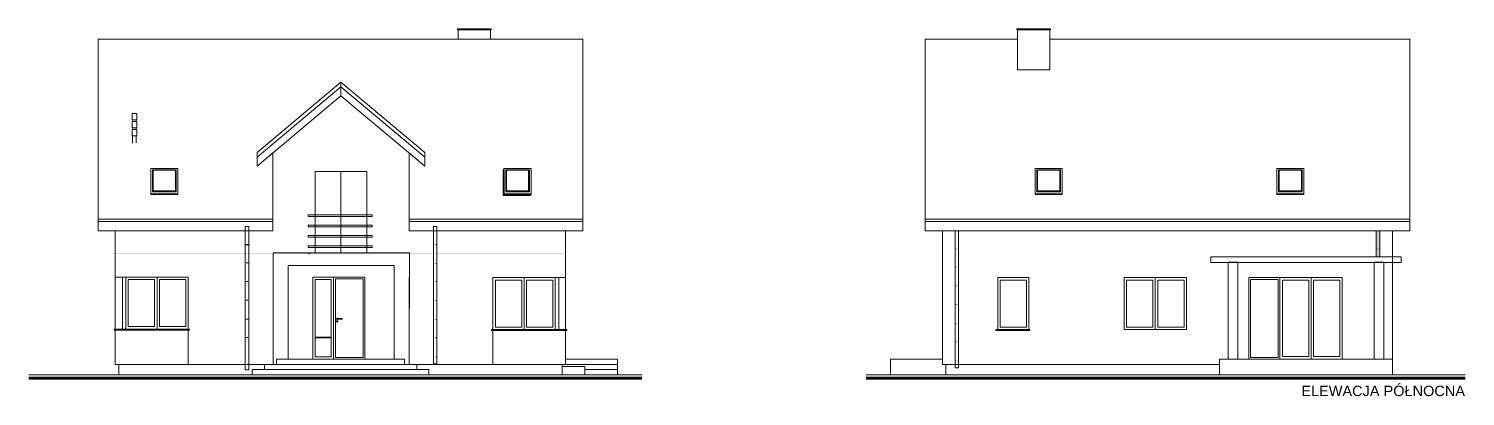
# Model space of a CAD drawing. Header units: millimetres. Extents: x -9611 to -376, y -6523 to 4668.
# Drawn here: x -9611 to -5462, y -6522 to -5461 of the extents above; entities that cross this region are included whole.
import ezdxf

# ---------------------------------------------------------------- set-up
doc = ezdxf.new("R2010")
doc.units = ezdxf.units.MM
doc.layers.get('0').update_dxf_attribs({"lineweight": 0})
doc.styles.get("Standard").update_dxf_attribs({"font": 'arial.ttf'})

# ---------------------------------------------------------------- blocks, each defined once
blk = doc.blocks.new('A$C2233616D')
at = {"extrusion": (-9.93912e-09, 3.39862e-09, 1), "elevation": 0}
blk.add_lwpolyline([(-13.6, 7), (0.4, 7, 1), (0.4, 8.5), (-13.6, 8.5)], format="xyb", close=True, dxfattribs=at)
blk.add_lwpolyline([(-1.6, 7, 5.456211), (-1.6, 8.5)], format="xyb", dxfattribs=at)
for radius in [2.11, 0.658]:
    blk.add_circle((0.4, 0.5), radius)
blk = doc.blocks.new('A$C78E45FC7')
h = blk.add_hatch()
h.set_pattern_fill('ANGLE', color=256)
h.set_pattern_definition([(0, (8985.34, 2658.096), (0, 6.985), [5.08, -1.905]), (90, (8985.34, 2658.096), (-6.985, 4e-16), [5.08, -1.905])])
h.paths.add_polyline_path([(10, -51.9), (0, -51.9), (0, -53.1), (10, -53.1)])
h.paths.add_polyline_path([(0, -51.9), (-1.1, -51.9), (-1.1, -53.1), (0, -53.1)])
h.paths.add_polyline_path([(11.1, -51.9), (10, -51.9), (10, -53.1), (11.1, -53.1)])
h = blk.add_hatch()
h.set_pattern_fill('ANGLE', color=256)
h.set_pattern_definition([(0, (8985.6306, 2604.956), (0, 6.985), [5.08, -1.905]), (90, (8985.6306, 2604.956), (-6.985, 4e-16), [5.08, -1.905])])
h.paths.add_polyline_path([(10.3, -105), (0.3, -105), (0.3, -106.3), (10.3, -106.3)])
h.paths.add_polyline_path([(0.3, -105), (-0.8, -105), (-0.8, -106.3), (0.3, -106.3)])
h.paths.add_polyline_path([(11.4, -105), (10.3, -105), (10.3, -106.3), (11.4, -106.3)])
h = blk.add_hatch()
h.set_pattern_fill('ANGLE', color=256)
h.set_pattern_definition([(0, (8985.34, 2551.525), (0, 6.985), [5.08, -1.905]), (90, (8985.34, 2551.525), (-6.985, 4e-16), [5.08, -1.905])])
h.paths.add_polyline_path([(10, -158.4), (0, -158.4), (0, -159.7), (10, -159.7)])
h.paths.add_polyline_path([(0, -158.4), (-1.1, -158.4), (-1.1, -159.7), (0, -159.7)])
h.paths.add_polyline_path([(11.1, -158.4), (10, -158.4), (10, -159.7), (11.1, -159.7)])
h = blk.add_hatch()
h.set_pattern_fill('ANGLE', color=256)
h.set_pattern_definition([(0, (8985.34, 2497.531), (0, 6.985), [5.08, -1.905]), (90, (8985.34, 2497.531), (-6.985, 4e-16), [5.08, -1.905])])
h.paths.add_polyline_path([(10, -212.4), (0, -212.4), (0, -213.7), (10, -213.7)])
h.paths.add_polyline_path([(0, -212.4), (-1.1, -212.4), (-1.1, -213.7), (0, -213.7)])
h.paths.add_polyline_path([(11.1, -212.4), (10, -212.4), (10, -213.7), (11.1, -213.7)])
h = blk.add_hatch()
h.set_pattern_fill('ANGLE', color=256)
h.set_pattern_definition([(0, (8985.34, 2442.893), (0, 6.985), [5.08, -1.905]), (90, (8985.34, 2442.893), (-6.985, 4e-16), [5.08, -1.905])])
h.paths.add_polyline_path([(10, -267.1), (0, -267.1), (0, -268.3), (10, -268.3)])
h.paths.add_polyline_path([(0, -267.1), (-1.1, -267.1), (-1.1, -268.3), (0, -268.3)])
h.paths.add_polyline_path([(11.1, -267.1), (10, -267.1), (10, -268.3), (11.1, -268.3)])
h = blk.add_hatch()
h.set_pattern_fill('ANGLE', color=256)
h.set_pattern_definition([(0, (8985.34, 2389.703), (0, 6.985), [5.08, -1.905]), (90, (8985.34, 2389.703), (-6.985, 4e-16), [5.08, -1.905])])
h.paths.add_polyline_path([(10, -320.3), (0, -320.3), (0, -321.5), (10, -321.5)])
h.paths.add_polyline_path([(0, -320.3), (-1.1, -320.3), (-1.1, -321.5), (0, -321.5)])
h.paths.add_polyline_path([(11.1, -320.3), (10, -320.3), (10, -321.5), (11.1, -321.5)])
h = blk.add_hatch()
h.set_pattern_fill('ANGLE', color=256)
h.set_pattern_definition([(0, (8985.34, 2334.3265), (0, 6.985), [5.08, -1.905]), (90, (8985.34, 2334.3265), (-6.985, 4e-16), [5.08, -1.905])])
h.paths.add_polyline_path([(10, -375.6), (0, -375.6), (0, -376.9), (10, -376.9)])
h.paths.add_polyline_path([(0, -375.6), (-1.1, -375.6), (-1.1, -376.9), (0, -376.9)])
h.paths.add_polyline_path([(11.1, -375.6), (10, -375.6), (10, -376.9), (11.1, -376.9)])
blk.add_lwpolyline([(0, 0), (10, 0), (10, -395.6), (0, -395.6)], close=True)
blk = doc.blocks.new('A$C59963C6C')
for points in [[(0, 105), (-20, 105), (-20, 110), (0, 110), (90, 110), (165, 110), (165, 105), (90, 105)], [(0, 75), (-20, 75), (-20, 80), (0, 80), (90, 80), (165, 80), (165, 75), (90, 75)], [(0, 45), (-20, 45), (-20, 50), (0, 50), (90, 50), (165, 50), (165, 45), (90, 45)], [(0, 15), (-20, 15), (-20, 20), (0, 20), (90, 20), (165, 20), (165, 15), (90, 15)]]:
    blk.add_lwpolyline(points, close=True)

msp = doc.modelspace()

# ---------------------------------------------------------------- hatches: boundary and pattern name
at = {"transparency": 33554503}
h = msp.add_hatch(color=0, dxfattribs=at)
h.dxf.hatch_style = 1
h.paths.add_polyline_path([(-9187.2, -5869.7), (-9251.2, -5869.7), (-9251.2, -5870.9), (-9189, -5870.9), (-9189, -5929.4), (-9187.2, -5929.4)])
at = {"transparency": 33554628}
h = msp.add_hatch(color=256, dxfattribs=at)
h.dxf.hatch_style = 1
h.paths.add_polyline_path([(-6006.4, -5937.4), (-5928.4, -5937.4), (-5928.4, -5939.4), (-6006.4, -5939.4)])
at = {"true_color": 0x636466, "transparency": 33554687}
h = msp.add_hatch(color=251, dxfattribs=at)
h.dxf.hatch_style = 1
h.paths.add_polyline_path([(-5719.2, -6044.2), (-5709.2, -6044.2), (-5709.2, -6119.7), (-5719.2, -6119.7)])
h = msp.add_hatch()
h.set_pattern_fill('ANGLE', color=256)
h.set_pattern_definition([(0, (-9e-13, -3373.854), (0, 6.985), [5.08, -1.905]), (90, (-9e-13, -3373.854), (-6.985, 4e-16), [5.08, -1.905])])
h.paths.add_polyline_path([(-8975.3, -6083.8), (-8985.3, -6083.8), (-8985.3, -6085.1), (-8975.3, -6085.1)])
h.paths.add_polyline_path([(-8985.3, -6083.8), (-8986.4, -6083.8), (-8986.4, -6085.1), (-8985.3, -6085.1)])
h.paths.add_polyline_path([(-8974.2, -6083.8), (-8975.3, -6083.8), (-8975.3, -6085.1), (-8974.2, -6085.1)])
h = msp.add_hatch()
h.set_pattern_fill('ANGLE', color=256)
h.set_pattern_definition([(0, (8985.34, -715.758), (0, 6.985), [5.08, -1.905]), (90, (8985.34, -715.758), (-6.985, 4e-16), [5.08, -1.905])])
h.paths.add_polyline_path([(-5719.2, -6096.1), (-5709.2, -6096.1), (-5709.2, -6097.4), (-5719.2, -6097.4)])
h.paths.add_polyline_path([(-5709.2, -6096.1), (-5708.1, -6096.1), (-5708.1, -6097.4), (-5709.2, -6097.4)])
h.paths.add_polyline_path([(-5720.4, -6096.1), (-5719.2, -6096.1), (-5719.2, -6097.4), (-5720.4, -6097.4)])
h = msp.add_hatch(color=256)
h.dxf.hatch_style = 1
h.paths.add_polyline_path([(-8511.8, -6109.9), (-8057.9, -6109.9), (-8057.9, -6111.3), (-8511.8, -6111.3)])
h.paths.add_polyline_path([(-8906.9, -6109.9), (-8512.9, -6109.6), (-8511.8, -6111.3), (-8905.8, -6111.3)])
h.paths.add_polyline_path([(-9367, -6109.9), (-8905.8, -6109.9), (-8905.8, -6111.3), (-9367, -6111.3)])
h = msp.add_hatch()
h.set_pattern_fill('ANGLE', color=256)
h.set_pattern_definition([(0, (0.29, -3426.994), (0, 6.985), [5.08, -1.905]), (90, (0.29, -3426.994), (-6.985, 4e-16), [5.08, -1.905])])
h.paths.add_polyline_path([(-8975, -6136.9), (-8985, -6136.9), (-8985, -6138.2), (-8975, -6138.2)])
h.paths.add_polyline_path([(-8985, -6136.9), (-8986.1, -6136.9), (-8986.1, -6138.2), (-8985, -6138.2)])
h.paths.add_polyline_path([(-8973.9, -6136.9), (-8975, -6136.9), (-8975, -6138.2), (-8973.9, -6138.2)])
at = {"transparency": 33554503}
h = msp.add_hatch(color=0, dxfattribs=at)
h.dxf.hatch_style = 1
h.paths.add_polyline_path([(-8799.1, -6111.2), (-8615.2, -6108.2), (-8617.7, -6112.7), (-8799.1, -6112.7), (-8803.3, -6112.7), (-8802.1, -6108.2)])
h = msp.add_hatch(color=256)
h.dxf.hatch_style = 1
h.paths.add_polyline_path([(-8799.1, -6108.2), (-8615.2, -6108.2), (-8615.2, -6111.2), (-8799.1, -6111.2), (-8802.1, -6111.2), (-8802.1, -6108.2)])
h = msp.add_hatch()
h.set_pattern_fill('ANGLE', color=256)
h.set_pattern_definition([(0, (-9e-13, -3480.4244), (0, 6.985), [5.08, -1.905]), (90, (-9e-13, -3480.4244), (-6.985, 4e-16), [5.08, -1.905])])
h.paths.add_polyline_path([(-8975.3, -6190.4), (-8985.3, -6190.4), (-8985.3, -6191.7), (-8975.3, -6191.7)])
h.paths.add_polyline_path([(-8985.3, -6190.4), (-8986.4, -6190.4), (-8986.4, -6191.7), (-8985.3, -6191.7)])
h.paths.add_polyline_path([(-8974.2, -6190.4), (-8975.3, -6190.4), (-8975.3, -6191.7), (-8974.2, -6191.7)])
h = msp.add_hatch()
h.set_pattern_fill('ANGLE', color=256)
h.set_pattern_definition([(0, (-9e-13, -3534.418), (0, 6.985), [5.08, -1.905]), (90, (-9e-13, -3534.418), (-6.985, 4e-16), [5.08, -1.905])])
h.paths.add_polyline_path([(-8975.3, -6244.4), (-8985.3, -6244.4), (-8985.3, -6245.7), (-8975.3, -6245.7)])
h.paths.add_polyline_path([(-8985.3, -6244.4), (-8986.4, -6244.4), (-8986.4, -6245.7), (-8985.3, -6245.7)])
h.paths.add_polyline_path([(-8974.2, -6244.4), (-8975.3, -6244.4), (-8975.3, -6245.7), (-8974.2, -6245.7)])
h = msp.add_hatch()
h.set_pattern_fill('ANGLE', color=256)
h.set_pattern_definition([(0, (-9e-13, -3589.0564), (0, 6.985), [5.08, -1.905]), (90, (-9e-13, -3589.0564), (-6.985, 4e-16), [5.08, -1.905])])
h.paths.add_polyline_path([(-8975.3, -6299), (-8985.3, -6299), (-8985.3, -6300.3), (-8975.3, -6300.3)])
h.paths.add_polyline_path([(-8985.3, -6299), (-8986.4, -6299), (-8986.4, -6300.3), (-8985.3, -6300.3)])
h.paths.add_polyline_path([(-8974.2, -6299), (-8975.3, -6299), (-8975.3, -6300.3), (-8974.2, -6300.3)])
h = msp.add_hatch()
h.set_pattern_fill('ANGLE', color=256)
h.set_pattern_definition([(0, (-9e-13, -3642.247), (0, 6.985), [5.08, -1.905]), (90, (-9e-13, -3642.247), (-6.985, 4e-16), [5.08, -1.905])])
h.paths.add_polyline_path([(-8975.3, -6352.2), (-8985.3, -6352.2), (-8985.3, -6353.5), (-8975.3, -6353.5)])
h.paths.add_polyline_path([(-8985.3, -6352.2), (-8986.4, -6352.2), (-8986.4, -6353.5), (-8985.3, -6353.5)])
h.paths.add_polyline_path([(-8974.2, -6352.2), (-8975.3, -6352.2), (-8975.3, -6353.5), (-8974.2, -6353.5)])

# ---------------------------------------------------------------- linework, layer by layer
for p, q in [((-8370.1, -5464.6), (-8370.1, -5491.3)), ((-8277.1, -5491.3), (-8277.1, -5464.6)), ((-6755.4, -5491.3), (-7022.4, -5491.3)), ((-7022.4, -5491.3), (-7022.4, -6010.5)), ((-5622.4, -6010.5), (-5622.4, -5491.3)), ((-6755.4, -5580.2), (-6662.4, -5580.2)), ((-8709.1, -5628.5), (-8951.1, -5831.5)), ((-8709.1, -5654.6), (-8709.1, -5615.5)), ((-8709.1, -5628.5), (-8467.1, -5831.5)), ((-9310.5, -5724.3), (-9310.5, -5729.3)), ((-9300.5, -5724.3), (-9300.5, -5729.3)), ((-9310.5, -5747.3), (-9310.5, -5752.5)), ((-9300.5, -5747.3), (-9300.5, -5752.5)), ((-9300.5, -5747.3), (-9300.5, -5753.3)), ((-9310.5, -5770.5), (-9310.5, -5791.1)), ((-9300.5, -5770.5), (-9300.5, -5776.3)), ((-9300.5, -5770.5), (-9300.5, -5790.9)), ((-8906.1, -6044.2), (-8906.1, -5819.9)), ((-8512.1, -5819.9), (-8512.1, -6044.2)), ((-8709.1, -5873.2), (-8709.1, -6108.2)), ((-9258.2, -5937.4), (-9180.2, -5937.4)), ((-8238, -5937.4), (-8160, -5937.4)), ((-6626.4, -5937.4), (-6704.4, -5937.4)), ((-5928.4, -5937.4), (-6006.4, -5937.4)), ((-9410.1, -6018.1), (-8906.1, -6018.1)), ((-9360.6, -6044.2), (-9360.6, -6178.2)), ((-8512.1, -6018.1), (-8010.1, -6018.1)), ((-5622.4, -6018.1), (-7022.4, -6018.1)), ((-5672.4, -6044.2), (-5672.4, -6430.2)), ((-9340.2, -6178.2), (-9360.6, -6178.2)), ((-9360.6, -6328.2), (-9360.6, -6178.2)), ((-9360.6, -6178.2), (-9340.2, -6178.2)), ((-9340.2, -6178.2), (-9340.2, -6328.2)), ((-9330.2, -6178.2), (-9330.2, -6328.2)), ((-9240.1, -6178.2), (-9240.1, -6328.2)), ((-8904.6, -6430.2), (-8904.6, -6179.2)), ((-8730.1, -6178.2), (-8730.1, -6415.2)), ((-8512, -6430.2), (-8512, -6178.3)), ((-8180.1, -6179.8), (-8180.1, -6329.8)), ((-8090, -6179.8), (-8090, -6329.8)), ((-8080, -6179.8), (-8060.1, -6179.8)), ((-8060.1, -6329.8), (-8060.1, -6179.8)), ((-6972.4, -6328.2), (-6972.4, -6178.2)), ((-6357.4, -6329.8), (-6357.4, -6179.8)), ((-5997.4, -6179.8), (-5997.4, -6414.8)), ((-5997.4, -6179.8), (-5817.4, -6179.8)), ((-5907.4, -6179.8), (-5907.4, -6414.8)), ((-8737.1, -6185.2), (-8737.1, -6408.2)), ((-9360.6, -6328.2), (-9360.6, -6430.2)), ((-9340.2, -6328.2), (-9360.6, -6328.2)), ((-9360.6, -6332.7), (-9360.6, -6430.2)), ((-8270.1, -6329.8), (-8270.1, -6430.2)), ((-6172.4, -6415.2), (-5672.4, -6415.2)), ((-6172.4, -6460.2), (-6172.4, -6415.2)), ((-6147.4, -6415.2), (-6119.4, -6415.2)), ((-8965.1, -6460.2), (-9610.6, -6460.2)), ((-9350.6, -6430.2), (-8930.1, -6430.2)), ((-8978.3, -6460.2), (-8965.1, -6460.2)), ((-8965.1, -6460.2), (-8965.1, -6445.2)), ((-8490.1, -6445.2), (-8930.1, -6445.2)), ((-8895.1, -6430.2), (-8525.1, -6430.2)), ((-8490.1, -6430.2), (-8070.1, -6430.2)), ((-8455.1, -6460.2), (-7840.1, -6460.2)), ((-8060.1, -6430.2), (-7910.1, -6430.2)), ((-8005.1, -6445.2), (-7910.1, -6445.2)), ((-7192.4, -6460.2), (-5462.3, -6460.2)), ((-6962.4, -6460.2), (-7122.4, -6460.2)), ((-6172.4, -6430.2), (-6962.4, -6430.2)), ((-5672.4, -6460.2), (-6172.4, -6460.2)), ((-6087.4, -6460.2), (-5672.4, -6460.2)), ((-6054.2, -6460.2), (-6067.4, -6460.2))]:
    msp.add_line(p, q)
at = {"lineweight": 0}
for p, q in [((-9340.2, -6178.2), (-9150.1, -6178.2)), ((-8861.1, -6415.2), (-8861.1, -6178.2)), ((-8270.1, -6329.8), (-8270.1, -6179.8)), ((-8270.1, -6179.8), (-8080, -6179.8)), ((-8080, -6179.8), (-8060.1, -6179.8)), ((-8060.1, -6179.8), (-8060.1, -6143.2)), ((-9150.1, -6215.2), (-9150.1, -6432.8)), ((-9150.1, -6328.2), (-9146.2, -6328.2)), ((-9146.2, -6331.2), (-9147.9, -6331.2)), ((-9146.2, -6328.2), (-9146.2, -6331.2)), ((-8274.5, -6329.8), (-8270.1, -6329.8)), ((-8060.1, -6430.2), (-8060.1, -6334.3)), ((-8895.1, -6415.2), (-8865.1, -6415.2)), ((-8555.1, -6415.2), (-8525.1, -6415.2)), ((-8525.1, -6415.2), (-8525.1, -6430.2)), ((-9360.6, -6430.2), (-9350.6, -6430.2)), ((-8930.1, -6430.2), (-8904.1, -6430.2)), ((-8525.1, -6430.2), (-8490.1, -6430.2)), ((-8069.6, -6430.2), (-8060.1, -6430.2))]:
    msp.add_line(p, q, dxfattribs=at)
at = {"lineweight": 120}
for p, q in [((-7840.1, -6470.2), (-9610.6, -6470.2)), ((-7192.4, -6470.2), (-5462.3, -6470.2))]:
    msp.add_line(p, q, dxfattribs=at)
at = {"color": 9, "true_color": 0xc7c8ca}
msp.add_line((-9016.6, -6460.2), (-9140.6, -6460.2), dxfattribs=at)
at = {"color": 0, "transparency": 33554503}
msp.add_line((-8912.3, -6430.2), (-8904.6, -6430.2), dxfattribs=at)
for points in [[(-8372.1, -5464.6), (-8275.2, -5464.6), (-8275.2, -5461.3), (-8372.1, -5461.3)], [(-6660.4, -5464.6), (-6757.3, -5464.6), (-6757.3, -5461.3), (-6660.4, -5461.3)], [(-9258.2, -5864.7), (-9180.2, -5864.7), (-9180.2, -5939.4), (-9258.2, -5939.4)], [(-9185.2, -5868.2), (-9253.2, -5868.2), (-9253.2, -5932.4), (-9185.2, -5932.4)], [(-9187.2, -5869.7), (-9251.2, -5869.7), (-9251.2, -5929.4), (-9187.2, -5929.4)], [(-8165, -5868.2), (-8233, -5868.2), (-8233, -5932.4), (-8165, -5932.4)], [(-8167, -5869.7), (-8231, -5869.7), (-8231, -5929.4), (-8167, -5929.4)], [(-6699.4, -5868.2), (-6631.4, -5868.2), (-6631.4, -5932.4), (-6699.4, -5932.4)], [(-6697.4, -5869.7), (-6633.4, -5869.7), (-6633.4, -5929.4), (-6697.4, -5929.4)], [(-5928.4, -5864.7), (-6006.4, -5864.7), (-6006.4, -5939.4), (-5928.4, -5939.4)], [(-6001.4, -5868.2), (-5933.4, -5868.2), (-5933.4, -5932.4), (-6001.4, -5932.4)], [(-5999.4, -5869.7), (-5935.4, -5869.7), (-5935.4, -5929.4), (-5999.4, -5929.4)], [(-8985.3, -6031.9), (-8975.3, -6031.9), (-8975.3, -6445.7), (-8985.3, -6445.7)], [(-8985.3, -6031.9), (-8975.3, -6031.9), (-8975.3, -6445.7), (-8985.3, -6445.7)], [(-7022.4, -6018.1), (-5622.4, -6018.1), (-5622.4, -6044.2), (-7022.4, -6044.2)], [(-5709.2, -6044.2), (-5719.2, -6044.2), (-5719.2, -6119.7), (-5709.2, -6119.7)], [(-8986.4, -6083.8), (-8974.2, -6083.8), (-8974.2, -6085.1), (-8986.4, -6085.1)], [(-6197.4, -6119.7), (-5647.4, -6119.7), (-5647.4, -6135.7), (-6197.4, -6135.7)], [(-6147.4, -6415.2), (-6147.4, -6134.9), (-6119.4, -6134.9), (-6119.4, -6415.2)], [(-5725.4, -6415.2), (-5725.4, -6134.9), (-5697.4, -6134.9), (-5697.4, -6415.2)], [(-5725.4, -6415.2), (-5725.4, -6134.9), (-5697.4, -6134.9), (-5697.4, -6415.2)], [(-5697.4, -6415.2), (-5697.4, -6135.7), (-5725.4, -6135.7), (-5725.4, -6415.2)], [(-9340.2, -6178.2), (-9150.1, -6178.2), (-9150.1, -6328.2), (-9340.2, -6328.2)], [(-8080, -6179.8), (-8270.1, -6179.8), (-8270.1, -6329.8), (-8080, -6329.8)], [(-6812.4, -6179.8), (-6722.4, -6179.8), (-6722.4, -6329.8), (-6812.4, -6329.8)], [(-6447.4, -6179.8), (-6267.4, -6179.8), (-6267.4, -6329.8), (-6447.4, -6329.8)], [(-6087.4, -6179.8), (-5817.4, -6179.8), (-5817.4, -6414.8), (-6087.4, -6414.8)], [(-9247.1, -6321.2), (-9323.2, -6321.2), (-9323.2, -6185.2), (-9247.1, -6185.2)], [(-9233.1, -6185.2), (-9157.1, -6185.2), (-9157.1, -6321.2), (-9233.1, -6321.2)], [(-8783.1, -6185.2), (-8737.1, -6185.2), (-8737.1, -6408.2), (-8783.1, -6408.2)], [(-8645.1, -6410.2), (-8725.1, -6410.2), (-8725.1, -6183.2), (-8645.1, -6183.2)], [(-8187.1, -6186.8), (-8263.1, -6186.8), (-8263.1, -6322.8), (-8187.1, -6322.8)], [(-8173.1, -6322.8), (-8097, -6322.8), (-8097, -6186.8), (-8173.1, -6186.8)], [(-6805.4, -6186.8), (-6729.4, -6186.8), (-6729.4, -6322.8), (-6805.4, -6322.8)], [(-6364.4, -6322.8), (-6440.4, -6322.8), (-6440.4, -6186.8), (-6364.4, -6186.8)], [(-6350.4, -6186.8), (-6274.4, -6186.8), (-6274.4, -6322.8), (-6350.4, -6322.8)], [(-6002.4, -6410), (-6082.4, -6409.8), (-6082.4, -6184.8), (-6002.4, -6185)], [(-5914.4, -6407.8), (-5990.4, -6407.8), (-5990.4, -6186.8), (-5914.4, -6186.8)], [(-5900.4, -6407.8), (-5900.4, -6186.8), (-5824.4, -6186.8), (-5824.4, -6407.8)], [(-6172.4, -6415.2), (-5672.4, -6415.2), (-5672.4, -6460.2), (-6172.4, -6460.2)], [(-6172.4, -6415.2), (-5672.4, -6415.2), (-5672.4, -6460.2), (-6172.4, -6460.2)], [(-5672.4, -6415.2), (-5672.4, -6415.2), (-5672.4, -6445.2), (-5672.4, -6445.2)]]:
    msp.add_lwpolyline(points, close=True)
for points in [[(-8370.1, -5461.3), (-8370.1, -5461.2), (-8277.1, -5461.2), (-8277.1, -5461.3)], [(-8370.1, -5491.3), (-8370.1, -5464.6)], [(-8277.1, -5464.6), (-8277.1, -5491.3)], [(-6662.4, -5461.3), (-6662.4, -5461.2), (-6755.4, -5461.2), (-6755.4, -5461.3)], [(-6755.4, -5464.6), (-6755.4, -5580.2)], [(-6662.4, -5580.2), (-6662.4, -5464.6)], [(-8906.1, -6010.5), (-9410.1, -6010.5), (-9410.1, -5491.3), (-8010.1, -5491.3), (-8010.1, -6010.5), (-8512.1, -6010.5)], [(-9410.1, -5491.3), (-8010.1, -5491.3), (-8010.1, -6010.5), (-8512.1, -6010.5), (-8512.1, -5819.9), (-8467.2, -5857.6), (-8467.1, -5818.5), (-8709.1, -5615.5), (-8951.1, -5818.5), (-8951, -5857.6), (-8906.1, -5819.9), (-8906.1, -6010.5), (-9410.1, -6010.5), (-9410.1, -5491.3)], [(-5622.4, -5491.3), (-6662.4, -5491.3)], [(-8709.1, -5615.5), (-8951.1, -5818.5), (-8951, -5857.6), (-8709.1, -5654.6)], [(-8709.1, -5615.5), (-8467.1, -5818.5), (-8467.2, -5857.6), (-8709.1, -5654.6)], [(-9258.2, -5864.7), (-9180.2, -5864.7), (-9180.2, -5939.4), (-9258.2, -5939.4), (-9258.2, -5864.7)], [(-8784.1, -5873.2), (-8634.1, -5873.2), (-8634.1, -6108.2), (-8783.4, -6108.2), (-8783.4, -5873.2)], [(-8160, -5864.7), (-8238, -5864.7), (-8238, -5939.4), (-8160, -5939.4), (-8160, -5864.7)], [(-6704.4, -5864.7), (-6626.4, -5864.7), (-6626.4, -5939.4), (-6704.4, -5939.4), (-6704.4, -5864.7)], [(-5928.4, -5864.7), (-6006.4, -5864.7), (-6006.4, -5939.4), (-5928.4, -5939.4), (-5928.4, -5864.7)], [(-8906.1, -6044.2), (-9410.1, -6044.2), (-9410.1, -6010.5), (-8906.1, -6010.5)], [(-8512.1, -6010.5), (-8010.1, -6010.5), (-8010.1, -6044.2), (-8512.1, -6044.2)], [(-7022.4, -6010.5), (-6126.4, -6010.5), (-7022.4, -6010.5), (-7022.4, -6044.2), (-6126.4, -6044.2)], [(-6126.4, -6044.2), (-5622.4, -6044.2), (-5622.4, -6010.5), (-6126.4, -6010.5), (-5622.4, -6010.5)], [(-8060.1, -6044.2), (-8060.1, -6179.8), (-8080, -6179.8), (-8080, -6329.8), (-8060.1, -6329.8), (-8060.1, -6430.2)], [(-6972.4, -6044.2), (-6972.4, -6178.2), (-6972.4, -6178.2), (-6972.4, -6328.2), (-6972.4, -6328.2), (-6972.4, -6430.2), (-6962.4, -6430.2), (-6962.4, -6460.2)], [(-8904.6, -6430.2), (-8904.6, -6179.2), (-8905.2, -6108.2), (-8510.9, -6108.3), (-8512, -6430.2)], [(-8799.1, -6108.2), (-8615.2, -6108.2), (-8615.2, -6108.2), (-8799.1, -6108.2), (-8802.1, -6111.2), (-8802.1, -6108.2), (-8799.1, -6108.2)], [(-6147.4, -6135.7), (-6197.4, -6135.7), (-6197.4, -6119.7), (-5647.4, -6119.7), (-5647.4, -6135.7), (-6197.4, -6135.7)], [(-8861.1, -6415.2), (-8861.1, -6144.8), (-8555.1, -6144.8), (-8555.1, -6413.2)], [(-8790.1, -6415.2), (-8790.1, -6178.2), (-8640.1, -6178.2), (-8640.1, -6415.2)], [(-8783.1, -6408.2), (-8783.1, -6185.2), (-8737.1, -6185.2)], [(-9360.6, -6328.2), (-9146.2, -6328.2), (-9146.2, -6331.2), (-9360.6, -6331.2), (-9363.6, -6331.2), (-9363.6, -6328.2), (-9360.6, -6328.2)], [(-8060.1, -6329.8), (-8274.5, -6329.8), (-8274.5, -6332.8), (-8060.1, -6332.8), (-8057.1, -6332.8), (-8057.1, -6329.8), (-8060.1, -6329.8)], [(-8895.1, -6430.2), (-8895.1, -6415.2), (-8525.1, -6415.2), (-8525.1, -6430.2)], [(-8060.1, -6415.2), (-7910.1, -6415.2), (-7910.1, -6460.2)], [(-6972.4, -6415.2), (-7122.4, -6415.2), (-7122.4, -6460.2)], [(-9360.6, -6430.2), (-9350.6, -6430.2), (-9350.6, -6460.2)], [(-9350.6, -6430.2), (-8930.1, -6430.2), (-8930.1, -6445.2), (-8965.1, -6445.2), (-8965.1, -6460.2), (-9350.6, -6460.2), (-9350.6, -6430.2)], [(-8490.1, -6445.2), (-8455.1, -6445.2), (-8455.1, -6460.2), (-8965.1, -6460.2), (-8965.1, -6445.2), (-8930.1, -6445.2)], [(-8930.1, -6445.2), (-8930.1, -6430.2), (-8895.1, -6430.2)], [(-8525.1, -6430.2), (-8490.1, -6430.2), (-8490.1, -6445.2)], [(-8060.1, -6430.2), (-8070.1, -6430.2), (-8070.1, -6460.2)], [(-8070.1, -6435.8), (-8005.1, -6435.8), (-8005.1, -6460.2)], [(-5672.4, -6430.2), (-5672.4, -6430.2), (-5672.4, -6460.2)]]:
    msp.add_lwpolyline(points)
for points in [[(-9312.2, -5707.7, -0.386652), (-9310.5, -5706.3), (-9300.5, -5706.3, -0.386652), (-9298.8, -5707.7), (-9298.8, -5722.9, -0.386652), (-9300.5, -5724.3), (-9310.5, -5724.3, -0.386652), (-9312.2, -5722.9)], [(-9312.2, -5730.7, -0.386652), (-9310.5, -5729.3), (-9300.5, -5729.3, -0.386652), (-9298.8, -5730.7), (-9298.8, -5745.9, -0.386652), (-9300.5, -5747.3), (-9310.5, -5747.3, -0.386652), (-9312.2, -5745.9)], [(-9312.2, -5730.7, -0.386652), (-9310.5, -5729.3), (-9300.5, -5729.3, -0.386652), (-9298.8, -5730.7), (-9298.8, -5745.9, -0.386652), (-9300.5, -5747.3), (-9310.5, -5747.3, -0.386652), (-9312.2, -5745.9)], [(-9312.2, -5753.9, -0.386652), (-9310.5, -5752.5), (-9300.5, -5752.5, -0.386652), (-9298.8, -5753.9), (-9298.8, -5769.1, -0.386652), (-9300.5, -5770.5), (-9310.5, -5770.5, -0.386652), (-9312.2, -5769.1)], [(-9312.2, -5753.9, -0.386652), (-9310.5, -5752.5), (-9300.5, -5752.5, -0.386652), (-9298.8, -5753.9), (-9298.8, -5769.1, -0.386652), (-9300.5, -5770.5), (-9310.5, -5770.5, -0.386652), (-9312.2, -5769.1)]]:
    msp.add_lwpolyline(points, format="xyb", close=True)
at = {"transparency": 33554477}
msp.add_lwpolyline([(-8238, -5864.8), (-8240.4, -5868.3), (-8240.4, -5943.1), (-8163.3, -5943.1), (-8160, -5939.4), (-8238, -5939.4), (-8238, -5866.7)], dxfattribs=at)
at = {"transparency": 33554636}
for points in [[(-7022.4, -6010.5), (-5622.4, -6010.5), (-5622.4, -6018.1), (-7022.4, -6018.1)], [(-8783.1, -6351.2), (-8737.1, -6351.2), (-8737.1, -6353.2), (-8783.1, -6353.2)]]:
    msp.add_lwpolyline(points, close=True, dxfattribs=at)
at = {"color": 252}
msp.add_lwpolyline([(-6719.9, -6329.8), (-6818.3, -6329.8), (-6818.3, -6332.8), (-6719.9, -6332.8), (-6719.9, -6329.8), (-6719.9, -6329.8)], dxfattribs=at)

# ---------------------------------------------------------------- block references
for name, p in [('A$C59963C6C', (-8784.1, -6108.2)), ('A$C78E45FC7', (-8442.1, -6032.5)), ('A$C78E45FC7', (-6935.6, -6044.2))]:
    msp.add_blockref(name, p)
at = {"transparency": 33554636, "xscale": -1}
msp.add_blockref('A$C2233616D', (-8719.3, -6306.5), dxfattribs=at)

# ---------------------------------------------------------------- texts
at = {"insert": (-5935.8, -6491.7), "char_height": 30, "attachment_point": 1}
msp.add_mtext_dynamic_manual_height_columns('ELEWACJA PÓŁNOCNA', width=1113.576, gutter_width=12.5, heights=[0], dxfattribs=at)

doc.saveas('drawing.dxf')
